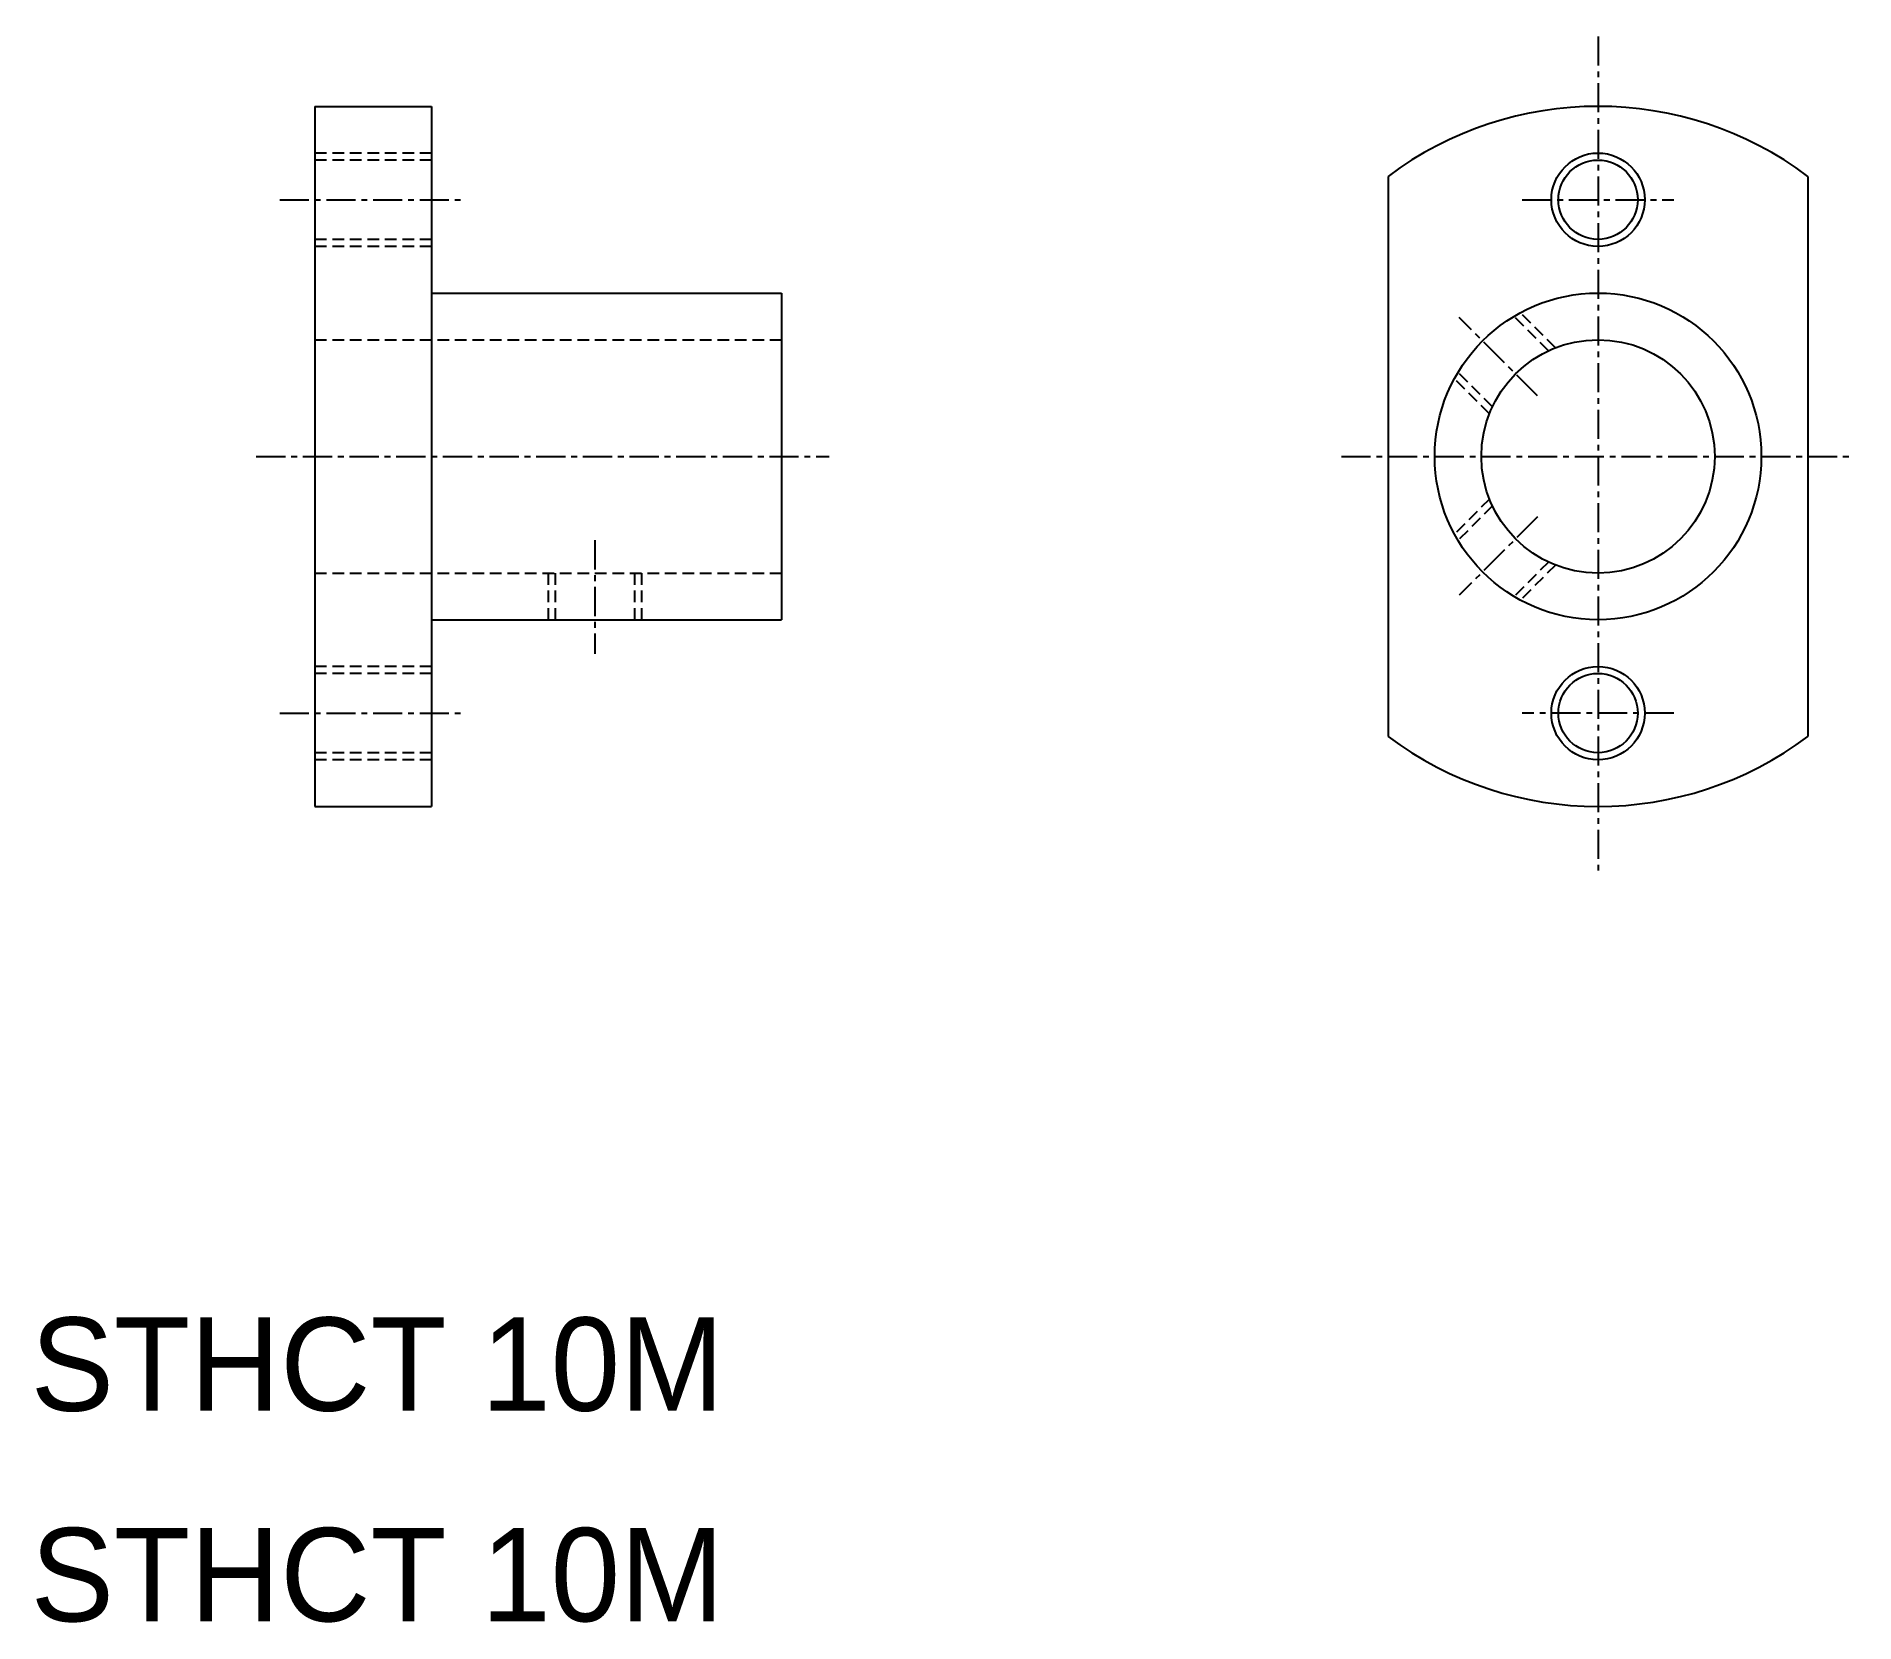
# Model space of a CAD drawing. Extents: x 644.1 to 722, y -512.2 to -444.2.
import ezdxf

# ---------------------------------------------------------------- set-up
doc = ezdxf.new("R2010")
doc.units = 0
doc.linetypes.add('CENTER', pattern=[2, 1.25, -0.25, 0.25, -0.25])
doc.linetypes.add('DASHED', pattern=[0.75, 0.5, -0.25])
doc.layers.get('0').update_dxf_attribs({"linetype": 'CONTINUOUS'})
doc.layers.add('CENTER', color=1, linetype='CENTER')

msp = doc.modelspace()

# ---------------------------------------------------------------- linework, layer by layer
at = {"color": 7, "linetype": 'CONTINUOUS'}
for p, q in [((656.019, -447.208), (656.019, -477.208)), ((656.019, -447.208), (661.019, -447.208)), ((661.019, -447.208), (661.019, -477.208)), ((702.019, -450.208), (702.019, -474.208)), ((720.019, -450.208), (720.019, -474.208)), ((656.019, -454.708), (656.019, -454.708)), ((661.019, -455.208), (676.019, -455.208)), ((676.019, -455.208), (676.019, -469.208)), ((661.019, -469.208), (676.019, -469.208)), ((656.019, -477.208), (661.019, -477.208))]:
    msp.add_line(p, q, dxfattribs=at)
at = {"color": 3, "linetype": 'DASHED'}
for p, q in [((661.019, -449.208), (656.019, -449.208)), ((661.019, -449.508), (656.019, -449.508)), ((661.019, -452.908), (656.019, -452.908)), ((661.019, -453.208), (656.019, -453.208)), ((708.896, -457.681), (707.419, -456.205)), ((709.193, -457.554), (707.69, -456.051)), ((656.019, -457.208), (676.019, -457.208)), ((706.364, -460.382), (704.861, -458.879)), ((706.492, -460.086), (705.015, -458.609)), ((706.364, -464.035), (704.861, -465.538)), ((706.492, -464.331), (705.015, -465.808)), ((708.896, -466.735), (707.419, -468.212)), ((709.193, -466.863), (707.69, -468.366)), ((656.019, -467.208), (676.019, -467.208)), ((666.019, -467.208), (666.019, -469.208)), ((666.319, -467.208), (666.319, -469.208)), ((669.719, -467.208), (669.719, -469.208)), ((670.019, -467.208), (670.019, -469.208)), ((661.019, -471.208), (656.019, -471.208)), ((661.019, -471.508), (656.019, -471.508)), ((661.019, -474.908), (656.019, -474.908)), ((661.019, -475.208), (656.019, -475.208))]:
    msp.add_line(p, q, dxfattribs=at)
at = {"color": 3, "linetype": 'CONTINUOUS'}
for centre in [(711.019, -451.208), (711.019, -473.208)]:
    msp.add_circle(centre, 2, dxfattribs=at)
at = {"color": 7, "linetype": 'CONTINUOUS'}
for centre, radius in [((711.019, -451.208), 1.7), ((711.019, -462.208), 7), ((711.019, -462.208), 5), ((711.019, -473.208), 1.7)]:
    msp.add_circle(centre, radius, dxfattribs=at)
for start, end in [(53.1301, 126.8699), (233.1301, 306.8699)]:
    msp.add_arc((711.019, -462.208), 15, start, end, dxfattribs=at)
at = {"layer": 'CENTER', "color": 1, "linetype": 'CENTER'}
for p, q in [((711.019, -444.208), (711.019, -480.208)), ((654.514, -451.208), (662.449, -451.208)), ((707.769, -451.208), (714.269, -451.208)), ((708.424, -459.613), (705.071, -456.26)), ((653.504, -462.208), (678.06, -462.208)), ((700.019, -462.208), (722.019, -462.208)), ((708.424, -464.804), (705.071, -468.156)), ((668.019, -465.8), (668.019, -470.667)), ((654.514, -473.208), (662.449, -473.208)), ((714.269, -473.208), (707.769, -473.208))]:
    msp.add_line(p, q, dxfattribs=at)

# ---------------------------------------------------------------- texts
at = {"color": 7, "linetype": 'CONTINUOUS'}
for p in [(643.835, -503.106), (643.835, -512.127)]:
    msp.add_text('STHCT 10M', height=4, dxfattribs=at).set_placement(p)

doc.saveas('drawing.dxf')
